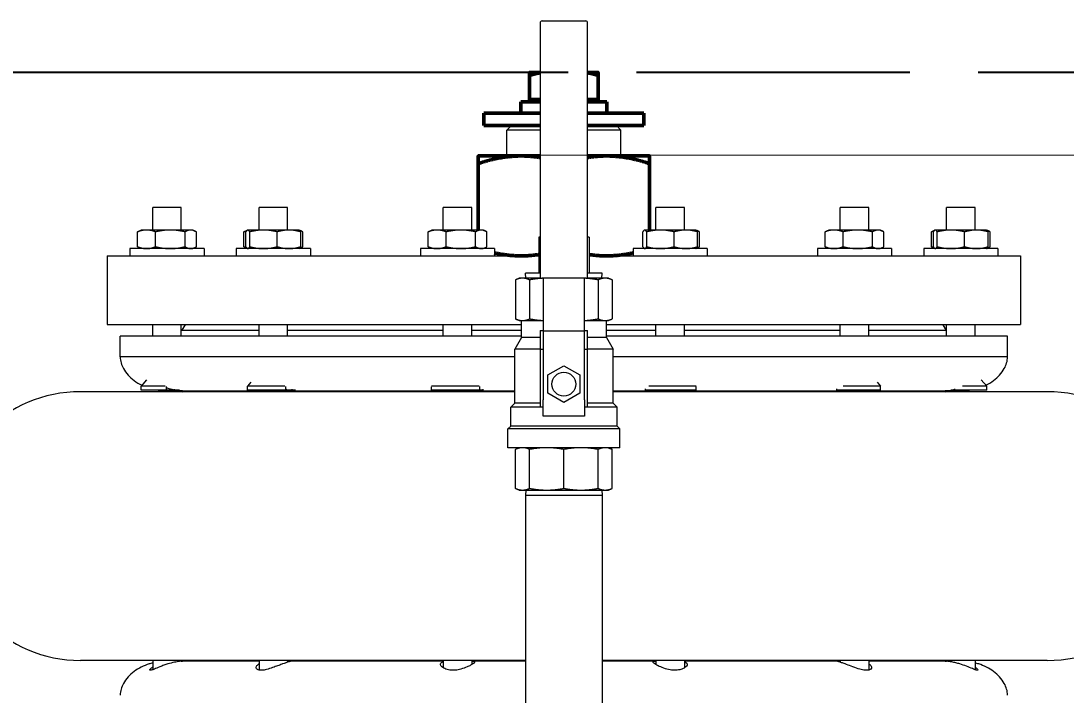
# Model space of a CAD drawing. Header units: inches. Extents: x 20 to 536, y 8 to 344.
# Drawn here: x 105.24 to 116.68, y 153.39 to 160.77 of the extents above; entities that cross this region are included whole.
import ezdxf

# ---------------------------------------------------------------- set-up
doc = ezdxf.new("R2010")
doc.units = ezdxf.units.IN
doc.header["$LTSCALE"] = 16
doc.header["$MEASUREMENT"] = 0
doc.linetypes.add('DASHED_SPACE', pattern=[0.2067, 0.1654, -0.0413])
for name, color, linetype, lineweight in [('Dimension (ANSI)', 7, 'Continuous', 25), ('Sketch Geometry (ANSI)', 7, 'Continuous', 25), ('Visible (ANSI)', 7, 'Continuous', 50)]:
    doc.layers.add(name, color=color, linetype=linetype, lineweight=lineweight)
doc.styles.add('Standard D-E', font='arial.ttf')
doc.dimstyles.new('in [mm] D-E NeptuneBenson', dxfattribs={"dimscale": 16, "dimtxt": 0.15, "dimasz": 0.098425, "dimexe": 0.125, "dimexo": 0.063, "dimgap": 0.031496, "dimtad": 0, "dimtih": 1, "dimtoh": 1, "dimdec": 4, "dimrnd": 1e-08, "dimzin": 3, "dimdsep": 46, "dimlunit": 5, "dimtxsty": 'Standard D-E', "dimcen": 0.09, "dimdle": 0.393701, "dimclrd": 256, "dimclre": 256, "dimclrt": 256, "dimadec": 1, "dimazin": 1, "dimtfac": 1, "dimtofl": 0, "dimtmove": 0, "dimatfit": 3, "dimfxl": 1, "dimfrac": 1, "dimtolj": 1, "dimtzin": 4, "dimlwd": -1, "dimlwe": -1, "dimarcsym": 0})

# ---------------------------------------------------------------- blocks, each defined once
blk = doc.blocks.new('*D24')
at = {"layer": 'Defpoints', "color": 0, "transparency": 16777216}
for p in [(33.93, 160.21), (110.807, 160.21), (85.898, 49.214)]:
    blk.add_point(p, dxfattribs=at)
at = {"layer": 'Dimension (ANSI)', "transparency": 16777216}
for p, q in [((109.799, 160.21), (31.93, 160.21)), ((33.93, 158.636), (33.93, 108.464)), ((33.93, 50.789), (33.93, 100.961)), ((84.89, 49.214), (31.93, 49.214))]:
    blk.add_line(p, q, dxfattribs=at)
for points in [[(33.667, 158.636), (34.192, 158.636), (33.93, 160.21)], [(33.667, 50.789), (34.192, 50.789), (33.93, 49.214)]]:
    blk.add_solid(points, dxfattribs=at)
at = {"layer": 'Dimension (ANSI)', "transparency": 16777216, "char_height": 2.4, "attachment_point": 5, "style": 'Standard D-E'}
for s, insert in [('\\A1; 111 in', (33.93, 106.422)), ('\\A1;[2819.3 mm]', (33.93, 102.67))]:
    blk.add_mtext(s, dxfattribs=dict(at, insert=insert))

msp = doc.modelspace()

# ---------------------------------------------------------------- linework, layer by layer
at = {"layer": 'Sketch Geometry (ANSI)', "linetype": 'DASHED_SPACE', "ltscale": 1.132117}
msp.add_line((148.67009, 160.210476), (25.113586, 160.210476), dxfattribs=at)
at = {"layer": 'Visible (ANSI)', "linetype": 'Continuous', "lineweight": 18}
for p, q in [((110.922196, 160.753245), (110.922196, 160.723442)), ((110.922196, 160.723442), (110.922196, 157.976926)), ((110.943076, 160.774125), (111.421576, 160.774125)), ((111.442456, 160.723442), (111.442456, 160.753245)), ((111.442456, 157.976926), (111.442456, 160.723442)), ((110.607326, 159.628472), (110.557326, 159.578472)), ((110.922196, 159.578472), (110.557326, 159.578472)), ((110.557326, 159.295612), (110.557326, 159.578472)), ((111.807326, 159.578472), (111.442456, 159.578472)), ((111.757326, 159.628472), (111.807326, 159.578472)), ((111.807326, 159.295612), (111.807326, 159.578472)), ((106.991909, 158.731612), (106.679409, 158.731612)), ((106.679409, 158.484612), (106.679409, 158.731612)), ((106.991909, 158.484612), (106.991909, 158.731612)), ((108.156595, 158.731612), (107.844095, 158.731612)), ((107.844095, 158.484612), (107.844095, 158.731612)), ((108.156595, 158.484612), (108.156595, 158.731612)), ((110.17389, 158.731612), (109.86139, 158.731612)), ((109.86139, 158.484612), (109.86139, 158.731612)), ((110.17389, 158.484612), (110.17389, 158.731612)), ((112.503261, 158.731612), (112.190761, 158.731612)), ((112.190761, 158.484612), (112.190761, 158.731612)), ((112.503261, 158.484612), (112.503261, 158.731612)), ((114.520556, 158.731612), (114.208056, 158.731612)), ((114.208056, 158.484612), (114.208056, 158.731612)), ((114.520556, 158.484612), (114.520556, 158.731612)), ((115.685242, 158.731612), (115.372742, 158.731612)), ((115.372742, 158.484612), (115.372742, 158.731612)), ((115.685242, 158.484612), (115.685242, 158.731612)), ((106.513392, 158.301919), (106.513392, 158.464305)), ((106.554159, 158.484612), (106.530966, 158.473797)), ((106.61233, 158.484612), (106.554159, 158.484612)), ((106.872402, 158.484612), (106.61233, 158.484612)), ((106.711269, 158.301919), (106.711269, 158.464305)), ((107.095731, 158.484612), (106.872402, 158.484612)), ((107.033536, 158.301919), (107.033536, 158.464305)), ((107.117159, 158.484612), (107.095731, 158.484612)), ((107.117159, 158.484612), (107.140353, 158.473797)), ((107.157927, 158.301919), (107.157927, 158.464305)), ((107.678078, 158.301919), (107.678078, 158.464305)), ((107.716416, 158.48348), (107.695652, 158.473797)), ((107.70004, 158.301919), (107.70004, 158.464305)), ((107.718845, 158.484612), (107.716416, 158.48348)), ((107.721253, 158.484612), (107.718845, 158.484612)), ((107.89262, 158.484612), (107.721253, 158.484612)), ((107.742467, 158.301919), (107.742467, 158.464305)), ((108.171711, 158.484612), (107.89262, 158.484612)), ((108.042772, 158.301919), (108.042772, 158.464305)), ((108.281845, 158.484612), (108.171711, 158.484612)), ((108.281845, 158.484612), (108.284274, 158.48348)), ((108.284274, 158.48348), (108.305038, 158.473797)), ((108.30065, 158.301919), (108.30065, 158.464305)), ((108.322612, 158.301919), (108.322612, 158.464305)), ((109.695373, 158.301919), (109.695373, 158.464305)), ((109.73614, 158.484612), (109.712946, 158.473797)), ((109.794311, 158.484612), (109.73614, 158.484612)), ((110.054383, 158.484612), (109.794311, 158.484612)), ((109.893249, 158.301919), (109.893249, 158.464305)), ((110.277712, 158.484612), (110.054383, 158.484612)), ((110.215517, 158.301919), (110.215517, 158.464305)), ((110.29914, 158.484612), (110.277712, 158.484612)), ((110.29914, 158.484612), (110.322333, 158.473797)), ((110.339907, 158.301919), (110.339907, 158.464305)), ((112.046706, 158.301919), (112.046706, 158.464305)), ((112.065511, 158.484612), (112.063082, 158.48348)), ((112.06792, 158.484612), (112.065511, 158.484612)), ((112.239286, 158.484612), (112.06792, 158.484612)), ((112.089133, 158.301919), (112.089133, 158.464305)), ((112.518378, 158.484612), (112.239286, 158.484612)), ((112.389439, 158.301919), (112.389439, 158.464305)), ((112.628511, 158.484612), (112.518378, 158.484612)), ((112.628511, 158.484612), (112.63094, 158.48348)), ((112.63094, 158.48348), (112.651705, 158.473797)), ((112.647317, 158.301919), (112.647317, 158.464305)), ((112.669279, 158.301919), (112.669279, 158.464305)), ((114.042039, 158.301919), (114.042039, 158.464305)), ((114.082806, 158.484612), (114.059613, 158.473797)), ((114.140977, 158.484612), (114.082806, 158.484612)), ((114.401049, 158.484612), (114.140977, 158.484612)), ((114.239916, 158.301919), (114.239916, 158.464305)), ((114.624378, 158.484612), (114.401049, 158.484612)), ((114.562183, 158.301919), (114.562183, 158.464305)), ((114.645806, 158.484612), (114.624378, 158.484612)), ((114.645806, 158.484612), (114.668999, 158.473797)), ((114.686573, 158.301919), (114.686573, 158.464305)), ((115.206724, 158.301919), (115.206724, 158.464305)), ((115.245063, 158.48348), (115.224298, 158.473797)), ((115.228686, 158.301919), (115.228686, 158.464305)), ((115.247492, 158.484612), (115.245063, 158.48348)), ((115.2499, 158.484612), (115.247492, 158.484612)), ((115.421266, 158.484612), (115.2499, 158.484612)), ((115.271114, 158.301919), (115.271114, 158.464305)), ((115.700358, 158.484612), (115.421266, 158.484612)), ((115.571419, 158.301919), (115.571419, 158.464305)), ((115.810492, 158.484612), (115.700358, 158.484612)), ((115.810492, 158.484612), (115.812921, 158.48348)), ((115.812921, 158.48348), (115.833685, 158.473797)), ((115.829297, 158.301919), (115.829297, 158.464305)), ((115.851259, 158.301919), (115.851259, 158.464305)), ((110.906735, 158.405394), (110.906735, 158.011693)), ((110.922196, 158.405394), (110.906735, 158.405394)), ((111.457916, 158.405394), (111.442456, 158.405394)), ((111.457916, 158.405394), (111.457916, 158.011693)), ((106.182326, 158.201612), (110.906735, 158.201612)), ((106.182326, 158.201612), (106.182326, 157.451612)), ((107.241659, 158.281612), (106.429659, 158.281612)), ((106.429659, 158.281612), (106.429659, 158.201612)), ((106.554159, 158.281612), (106.530966, 158.292428)), ((107.117159, 158.281612), (107.140353, 158.292428)), ((107.241659, 158.281612), (107.241659, 158.201612)), ((108.406345, 158.281612), (107.594345, 158.281612)), ((107.594345, 158.281612), (107.594345, 158.201612)), ((107.716416, 158.282745), (107.695652, 158.292428)), ((107.718845, 158.281612), (107.716416, 158.282745)), ((108.281845, 158.281612), (108.284274, 158.282745)), ((108.284274, 158.282745), (108.305038, 158.292428)), ((108.406345, 158.281612), (108.406345, 158.201612)), ((110.42364, 158.281612), (109.61164, 158.281612)), ((109.61164, 158.281612), (109.61164, 158.201612)), ((109.73614, 158.281612), (109.712946, 158.292428)), ((110.29914, 158.281612), (110.322333, 158.292428)), ((110.42364, 158.281612), (110.42364, 158.201612)), ((111.457916, 158.201612), (116.182326, 158.201612)), ((112.753011, 158.281612), (111.941011, 158.281612)), ((111.941011, 158.281612), (111.941011, 158.201612)), ((112.065511, 158.281612), (112.063082, 158.282745)), ((112.628511, 158.281612), (112.63094, 158.282745)), ((112.63094, 158.282745), (112.651705, 158.292428)), ((112.753011, 158.281612), (112.753011, 158.201612)), ((114.770306, 158.281612), (113.958306, 158.281612)), ((113.958306, 158.281612), (113.958306, 158.201612)), ((114.082806, 158.281612), (114.059613, 158.292428)), ((114.645806, 158.281612), (114.668999, 158.292428)), ((114.770306, 158.281612), (114.770306, 158.201612)), ((115.934992, 158.281612), (115.122992, 158.281612)), ((115.122992, 158.281612), (115.122992, 158.201612)), ((115.245063, 158.282745), (115.224298, 158.292428)), ((115.247492, 158.281612), (115.245063, 158.282745)), ((115.810492, 158.281612), (115.812921, 158.282745)), ((115.812921, 158.282745), (115.833685, 158.292428)), ((115.934992, 158.281612), (115.934992, 158.201612)), ((116.182326, 158.201612), (116.182326, 157.451612)), ((110.692326, 157.957583), (110.651953, 157.938757)), ((110.729625, 157.957583), (110.692326, 157.957583)), ((110.935213, 157.957583), (110.729625, 157.957583)), ((110.922196, 158.011693), (110.763674, 158.011693)), ((110.765365, 157.957583), (110.763674, 158.011693)), ((111.635027, 157.957583), (111.429438, 157.957583)), ((111.600977, 158.011693), (111.442456, 158.011693)), ((111.599286, 157.957583), (111.600977, 158.011693)), ((111.672326, 157.957583), (111.635027, 157.957583)), ((111.672326, 157.957583), (111.712698, 157.938757)), ((110.651953, 157.938757), (110.651953, 157.512409)), ((110.807296, 157.938757), (110.807296, 157.512409)), ((111.421576, 157.956046), (110.943076, 157.956046)), ((110.956126, 157.956046), (110.956126, 157.379004)), ((111.408526, 157.379004), (111.408526, 157.956046)), ((111.557355, 157.938757), (111.557355, 157.512409)), ((111.712698, 157.938757), (111.712698, 157.512409)), ((110.692326, 157.493583), (110.651953, 157.512409)), ((111.672326, 157.493583), (111.712698, 157.512409)), ((106.182326, 157.451612), (110.716826, 157.451612)), ((106.679409, 157.323612), (106.679409, 157.451612)), ((106.991909, 157.323612), (106.991909, 157.451612)), ((107.033217, 157.448473), (106.996163, 157.384294)), ((107.844095, 157.448473), (107.033217, 157.448473)), ((107.844095, 157.323612), (107.844095, 157.451612)), ((108.156595, 157.323612), (108.156595, 157.451612)), ((109.86139, 157.448473), (108.156595, 157.448473)), ((109.86139, 157.323612), (109.86139, 157.451612)), ((110.17389, 157.323612), (110.17389, 157.451612)), ((110.716826, 157.448473), (110.17389, 157.448473)), ((110.439076, 157.448473), (110.439076, 157.451612)), ((110.692326, 157.493583), (110.729625, 157.493583)), ((110.716826, 157.307983), (110.716826, 157.493583)), ((110.729625, 157.493583), (110.956126, 157.493583)), ((111.408526, 157.493583), (111.635027, 157.493583)), ((111.635027, 157.493583), (111.672326, 157.493583)), ((111.647826, 157.307983), (111.647826, 157.493583)), ((111.647826, 157.451612), (116.182326, 157.451612)), ((112.190761, 157.448473), (111.647826, 157.448473)), ((111.925576, 157.448473), (111.925576, 157.451612)), ((112.190761, 157.323612), (112.190761, 157.451612)), ((112.503261, 157.323612), (112.503261, 157.451612)), ((114.208056, 157.448473), (112.503261, 157.448473)), ((114.208056, 157.323612), (114.208056, 157.451612)), ((114.520556, 157.323612), (114.520556, 157.451612)), ((115.331434, 157.448473), (114.520556, 157.448473)), ((115.331434, 157.448473), (115.368488, 157.384294)), ((115.372742, 157.323612), (115.372742, 157.451612)), ((115.685242, 157.323612), (115.685242, 157.451612)), ((110.716826, 157.323612), (106.322326, 157.323612)), ((106.322326, 157.095415), (106.322326, 157.323612)), ((107.844095, 157.384294), (106.996163, 157.384294)), ((109.86139, 157.384294), (108.156595, 157.384294)), ((110.716826, 157.384294), (110.17389, 157.384294)), ((110.716826, 157.307983), (110.644091, 157.182003)), ((110.922196, 157.307983), (110.716826, 157.307983)), ((110.922196, 157.38357), (110.922196, 157.182003)), ((110.922196, 157.38357), (110.956126, 157.38357)), ((111.408526, 157.379004), (110.956126, 157.379004)), ((110.956126, 157.379004), (110.956126, 156.627083)), ((111.408526, 157.38357), (111.442456, 157.38357)), ((111.408526, 156.627083), (111.408526, 157.379004)), ((111.442456, 157.182003), (111.442456, 157.38357)), ((111.647826, 157.307983), (111.442456, 157.307983)), ((112.190761, 157.384294), (111.647826, 157.384294)), ((116.042326, 157.323612), (111.647826, 157.323612)), ((111.647826, 157.307983), (111.72056, 157.182003)), ((114.208056, 157.384294), (112.503261, 157.384294)), ((115.368488, 157.384294), (114.520556, 157.384294)), ((116.042326, 157.095415), (116.042326, 157.323612)), ((110.922196, 157.182003), (110.644091, 157.182003)), ((110.644091, 156.588293), (110.644091, 157.182003)), ((110.922196, 157.182003), (110.922196, 156.544652)), ((110.922196, 157.182003), (110.956126, 157.182003)), ((111.408526, 157.182003), (111.442456, 157.182003)), ((111.442456, 156.544652), (111.442456, 157.182003)), ((111.72056, 157.182003), (111.442456, 157.182003)), ((111.72056, 156.588293), (111.72056, 157.182003)), ((110.644091, 157.095415), (106.322326, 157.095415)), ((116.042326, 157.095415), (111.72056, 157.095415)), ((111.008326, 156.898042), (111.182326, 156.998501)), ((111.182326, 156.998501), (111.356326, 156.898042)), ((106.611664, 156.84468), (106.551659, 156.775653)), ((107.752736, 156.817515), (107.716345, 156.775653)), ((111.008326, 156.697124), (111.008326, 156.898042)), ((111.356326, 156.898042), (111.356326, 156.697124)), ((114.611915, 156.817515), (114.648306, 156.775653)), ((115.752988, 156.84468), (115.812992, 156.775653)), ((110.644091, 156.714452), (105.888005, 156.714452)), ((106.816239, 156.775653), (106.551659, 156.775653)), ((106.551659, 156.731612), (106.551659, 156.775653)), ((106.830681, 156.731612), (106.551659, 156.731612)), ((106.830681, 156.731612), (106.830681, 156.770019)), ((106.847126, 156.723612), (106.972986, 156.723612)), ((106.913962, 156.731612), (106.853448, 156.731612)), ((106.913962, 156.743954), (106.913962, 156.731612)), ((106.97187, 156.731612), (106.913962, 156.731612)), ((107.018419, 156.723612), (108.055442, 156.723612)), ((108.125194, 156.775653), (107.716345, 156.775653)), ((107.716345, 156.731612), (107.716345, 156.775653)), ((108.138011, 156.731612), (107.716345, 156.731612)), ((108.138011, 156.731612), (108.138011, 156.770019)), ((108.204653, 156.731612), (108.138011, 156.731612)), ((108.179567, 156.723612), (109.975744, 156.723612)), ((108.204653, 156.743954), (108.204653, 156.731612)), ((108.242909, 156.731612), (108.204653, 156.731612)), ((109.73364, 156.731612), (109.73364, 156.768153)), ((110.261064, 156.731612), (109.73364, 156.731612)), ((110.253305, 156.775653), (109.734305, 156.775653)), ((110.145302, 156.723612), (110.644091, 156.723612)), ((110.261064, 156.731612), (110.261064, 156.770019)), ((110.293209, 156.731612), (110.261064, 156.731612)), ((110.293209, 156.743954), (110.293209, 156.731612)), ((110.301562, 156.731612), (110.293209, 156.731612)), ((111.72056, 156.723612), (112.219349, 156.723612)), ((116.476646, 156.714452), (111.72056, 156.714452)), ((112.074019, 156.746461), (112.074019, 156.731612)), ((112.630968, 156.731612), (112.074019, 156.731612)), ((112.630347, 156.775653), (112.111346, 156.775653)), ((112.388907, 156.723612), (114.185084, 156.723612)), ((112.630968, 156.731612), (112.630968, 156.770019)), ((114.167039, 156.746461), (114.167039, 156.731612)), ((114.648306, 156.731612), (114.167039, 156.731612)), ((114.648306, 156.775653), (114.239457, 156.775653)), ((114.309209, 156.723612), (115.346232, 156.723612)), ((114.648306, 156.731612), (114.648306, 156.775653)), ((115.391665, 156.723612), (115.517526, 156.723612)), ((115.460308, 156.731612), (115.423292, 156.731612)), ((115.460308, 156.746461), (115.460308, 156.731612)), ((115.812992, 156.731612), (115.460308, 156.731612)), ((115.812992, 156.775653), (115.548412, 156.775653)), ((115.812992, 156.731612), (115.812992, 156.775653)), ((110.644091, 156.588293), (110.600451, 156.544652)), ((110.922196, 156.588293), (110.644091, 156.588293)), ((110.956126, 156.447761), (110.956126, 156.627083)), ((111.182326, 156.596665), (111.008326, 156.697124)), ((111.356326, 156.697124), (111.182326, 156.596665)), ((111.408526, 156.627083), (111.408526, 156.447761)), ((111.72056, 156.588293), (111.442456, 156.588293)), ((111.72056, 156.588293), (111.764201, 156.544652)), ((110.922196, 156.544652), (110.600451, 156.544652)), ((110.600451, 156.33843), (110.600451, 156.544652)), ((110.956126, 156.544652), (110.922196, 156.544652)), ((111.442456, 156.544652), (111.408526, 156.544652)), ((111.764201, 156.544652), (111.442456, 156.544652)), ((111.764201, 156.33843), (111.764201, 156.544652)), ((111.408526, 156.447761), (110.956126, 156.447761)), ((110.600451, 156.33843), (110.569826, 156.307805)), ((111.794826, 156.307805), (110.569826, 156.307805)), ((110.569826, 156.101583), (110.569826, 156.307805)), ((111.764201, 156.33843), (110.600451, 156.33843)), ((111.764201, 156.33843), (111.794826, 156.307805)), ((111.794826, 156.101583), (111.794826, 156.307805)), ((111.794826, 156.101583), (110.569826, 156.101583)), ((110.692326, 156.101583), (110.651953, 156.082757)), ((110.651953, 155.656409), (110.651953, 156.082757)), ((110.807296, 155.656409), (110.807296, 156.082757)), ((111.182326, 155.656409), (111.182326, 156.082757)), ((111.557355, 155.656409), (111.557355, 156.082757)), ((111.672326, 156.101583), (111.712698, 156.082757)), ((111.712698, 155.656409), (111.712698, 156.082757)), ((110.692326, 155.637583), (110.651953, 155.656409)), ((110.692326, 155.637583), (110.729625, 155.637583)), ((110.729625, 155.637583), (110.994811, 155.637583)), ((110.765365, 155.637583), (110.763674, 155.583472)), ((110.763674, 155.583472), (111.600977, 155.583472)), ((110.763674, 155.583472), (110.763674, 152.682685)), ((110.994811, 155.637583), (111.36984, 155.637583)), ((111.36984, 155.637583), (111.635027, 155.637583)), ((111.599286, 155.637583), (111.600977, 155.583472)), ((111.600977, 155.583472), (111.600977, 152.682685)), ((111.635027, 155.637583), (111.672326, 155.637583)), ((111.672326, 155.637583), (111.712698, 155.656409)), ((110.763674, 153.772612), (105.888005, 153.772612)), ((106.679409, 153.772612), (106.679409, 153.671303)), ((106.991909, 153.772612), (106.991909, 153.763757)), ((107.844095, 153.765057), (107.018419, 153.765057)), ((107.844095, 153.772612), (107.844095, 153.667527)), ((108.156595, 153.772612), (108.156595, 153.752801)), ((109.86139, 153.765057), (108.179567, 153.765057)), ((109.86139, 153.772612), (109.86139, 153.692506)), ((110.17389, 153.772612), (110.17389, 153.727389)), ((110.763674, 153.765057), (110.17389, 153.765057)), ((116.476646, 153.772612), (111.600977, 153.772612)), ((112.190761, 153.765057), (111.600977, 153.765057)), ((112.190761, 153.772612), (112.190761, 153.727389)), ((112.503261, 153.772612), (112.503261, 153.692506)), ((114.185084, 153.765057), (112.503261, 153.765057)), ((114.208056, 153.772612), (114.208056, 153.752801)), ((114.520556, 153.772612), (114.520556, 153.667527)), ((115.346232, 153.765057), (114.520556, 153.765057)), ((115.372742, 153.772612), (115.372742, 153.763757)), ((115.685242, 153.772612), (115.685242, 153.671303))]:
    msp.add_line(p, q, dxfattribs=at)
at = {"layer": 'Visible (ANSI)'}
for p, q in [((110.922196, 160.210476), (110.807326, 160.210476)), ((110.807326, 159.912476), (110.807326, 160.176983)), ((111.557326, 160.210476), (111.442456, 160.210476)), ((111.557326, 159.912476), (111.557326, 160.176983)), ((110.922196, 159.912476), (110.807326, 159.912476)), ((110.807326, 159.912476), (110.807326, 159.887472)), ((111.557326, 159.912476), (111.442456, 159.912476)), ((111.557326, 159.912476), (111.557326, 159.887472)), ((110.710974, 159.887472), (110.922196, 159.887472)), ((110.710974, 159.887472), (110.710974, 159.762472)), ((111.442456, 159.887472), (111.653677, 159.887472)), ((111.653677, 159.887472), (111.653677, 159.762472)), ((110.922196, 159.762472), (110.307326, 159.762472)), ((110.307326, 159.762472), (110.307326, 159.628472)), ((112.057326, 159.762472), (111.442456, 159.762472)), ((112.057326, 159.762472), (112.057326, 159.628472)), ((110.922196, 159.628472), (110.307326, 159.628472)), ((112.057326, 159.628472), (111.442456, 159.628472)), ((110.713576, 159.295612), (110.244826, 159.295612)), ((110.922196, 159.295612), (110.713576, 159.295612)), ((111.651076, 159.295612), (111.442456, 159.295612)), ((112.119826, 159.295612), (111.651076, 159.295612)), ((110.244826, 159.211878), (110.244826, 158.484612)), ((112.119826, 159.211878), (112.119826, 158.484612))]:
    msp.add_line(p, q, dxfattribs=at)
at = {"layer": 'Visible (ANSI)', "linetype": 'Continuous', "lineweight": 18}
msp.add_circle((111.182326, 156.797583), 0.1305, dxfattribs=at)
for centre, radius, start, end in [((110.943076, 160.753245), 0.02088, 90, 180), ((111.421576, 160.753245), 0.02088, 0, 90), ((110.943076, 157.976926), 0.02088, 180, 270), ((111.421576, 157.976926), 0.02088, 270, 0), ((107.062874, 157.264062), 0.1375, 119.0239117, 121.0716535), ((115.301777, 157.264062), 0.1375, 58.9283465, 60.9760883), ((106.610838, 157.110612), 0.288913, 183.0153263, 209.3417204), ((115.753813, 157.110612), 0.288913, 330.6582796, 356.9846737), ((106.724459, 157.174482), 0.419254, 209.3417204, 233.6149039), ((115.640192, 157.174482), 0.419254, 306.3850961, 330.6582796), ((106.79865, 157.275167), 0.544322, 233.6149039, 244.0462058), ((115.566001, 157.275167), 0.544322, 295.9537942, 306.3850961), ((105.888005, 155.243532), 1.47092, 90, 270), ((106.847126, 157.43399), 0.710378, 261.3931072, 270), ((106.961195, 157.130719), 0.418848, 276.3630578, 283.5982249), ((115.403456, 157.130719), 0.418848, 256.4017751, 263.6369422), ((115.517526, 157.43399), 0.710378, 270, 278.6068928), ((116.476646, 155.243532), 1.47092, 270, 90), ((106.79865, 153.213502), 0.544322, 106.9731481, 126.3850961), ((106.847126, 153.054679), 0.710378, 103.6561455, 106.9731481), ((106.96111, 153.353786), 0.418848, 79.085029, 85.7830967), ((115.403541, 153.353786), 0.418848, 94.2169033, 100.914971), ((115.517526, 153.054679), 0.710378, 73.0268519, 76.3438545), ((115.566001, 153.213502), 0.544322, 53.6149039, 73.0268519), ((106.724459, 153.314187), 0.419254, 126.3850961, 150.6582796), ((115.640192, 153.314187), 0.419254, 29.3417204, 53.6149039), ((106.610838, 153.378057), 0.288913, 150.6582796, 176.9846737), ((115.753813, 153.378057), 0.288913, 3.0153263, 29.3417204)]:
    msp.add_arc(centre, radius, start, end, dxfattribs=at)
at = {"layer": 'Visible (ANSI)'}
for points, weights in [([(110.807326, 160.176983), (110.807326, 160.210476), (110.807326, 160.210476)], [1, 1.0379548493, 1]), ([(110.922196, 160.205128), (110.868186, 160.19727), (110.807326, 160.176983)], [1.01826664852, 1.02265012127, 1]), ([(111.557326, 160.176983), (111.496465, 160.19727), (111.442456, 160.205128)], [1, 1.02265012126, 1.01826664852]), ([(111.557326, 160.210476), (111.557326, 160.210476), (111.557326, 160.176983)], [1, 1.0379548493, 1]), ([(110.244826, 159.211878), (110.244826, 159.295612), (110.244826, 159.295612)], [1, 1.0379548493, 1]), ([(110.713576, 159.295612), (110.496028, 159.295612), (110.244826, 159.211878)], [1, 1.0379548493, 1]), ([(110.922196, 159.278029), (110.816218, 159.295612), (110.713576, 159.295612)], [1.01887093303, 1.01755582813, 1]), ([(111.651076, 159.295612), (111.548433, 159.295612), (111.442456, 159.278029)], [1, 1.01755582813, 1.01887093303]), ([(112.119826, 159.211878), (111.868623, 159.295612), (111.651076, 159.295612)], [1, 1.0379548493, 1]), ([(112.119826, 159.295612), (112.119826, 159.295612), (112.119826, 159.211878)], [1, 1.0379548493, 1]), ([(110.42364, 158.23509), (110.572956, 158.201612), (110.713576, 158.201612)], [1.01753550896, 1.02420847105, 1]), ([(110.713576, 158.201612), (110.808826, 158.201612), (110.906735, 158.21672)], [1, 1.0162708763, 1.01859141843]), ([(111.457916, 158.21672), (111.555825, 158.201612), (111.651076, 158.201612)], [1.01859141843, 1.0162708763, 1]), ([(111.651076, 158.201612), (111.791695, 158.201612), (111.941011, 158.23509)], [1, 1.02420847105, 1.01753550896])]:
    msp.add_rational_spline(points, weights, degree=2, dxfattribs=at)
at = {"layer": 'Visible (ANSI)', "linetype": 'Continuous', "lineweight": 18}
for points, weights in [([(106.61233, 158.484612), (106.566413, 158.484612), (106.513392, 158.464305)], [1, 1.0379548493, 1]), ([(106.513392, 158.464305), (106.522463, 158.469832), (106.530966, 158.473797)], [1, 1.01005189042, 1.01477953359]), ([(106.711269, 158.464305), (106.658248, 158.484612), (106.61233, 158.484612)], [1, 1.0379548493, 1]), ([(106.872402, 158.484612), (106.79762, 158.484612), (106.711269, 158.464305)], [1, 1.0379548493, 1]), ([(107.033536, 158.464305), (106.947185, 158.484612), (106.872402, 158.484612)], [1, 1.0379548493, 1]), ([(107.095731, 158.484612), (107.066867, 158.484612), (107.033536, 158.464305)], [1, 1.0379548493, 1]), ([(107.157927, 158.464305), (107.124596, 158.484612), (107.095731, 158.484612)], [1, 1.0379548493, 1]), ([(107.706034, 158.473797), (107.692508, 158.469832), (107.678078, 158.464305)], [1.01477953359, 1.01005189042, 1]), ([(107.678078, 158.464305), (107.687149, 158.469832), (107.695652, 158.473797)], [1, 1.01005189042, 1.01477953359]), ([(107.721253, 158.484612), (107.711408, 158.484612), (107.70004, 158.464305)], [1, 1.0379548493, 1]), ([(107.742467, 158.464305), (107.731099, 158.484612), (107.721253, 158.484612)], [1, 1.0379548493, 1]), ([(107.89262, 158.484612), (107.822934, 158.484612), (107.742467, 158.464305)], [1, 1.0379548493, 1]), ([(108.042772, 158.464305), (107.962306, 158.484612), (107.89262, 158.484612)], [1, 1.0379548493, 1]), ([(108.171711, 158.484612), (108.111871, 158.484612), (108.042772, 158.464305)], [1, 1.0379548493, 1]), ([(108.30065, 158.464305), (108.231552, 158.484612), (108.171711, 158.484612)], [1, 1.0379548493, 1]), ([(108.284274, 158.48348), (108.291909, 158.479919), (108.30065, 158.464305)], [1.01375847525, 1.02892942038, 1]), ([(108.322612, 158.464305), (108.305038, 158.475013), (108.289282, 158.479982)], [1, 1.01965956375, 1.01895290532]), ([(109.794311, 158.484612), (109.748393, 158.484612), (109.695373, 158.464305)], [1, 1.0379548493, 1]), ([(109.695373, 158.464305), (109.704444, 158.469832), (109.712946, 158.473797)], [1, 1.01005189042, 1.01477953359]), ([(109.893249, 158.464305), (109.840228, 158.484612), (109.794311, 158.484612)], [1, 1.0379548493, 1]), ([(110.054383, 158.484612), (109.979601, 158.484612), (109.893249, 158.464305)], [1, 1.0379548493, 1]), ([(110.215517, 158.464305), (110.129165, 158.484612), (110.054383, 158.484612)], [1, 1.0379548493, 1]), ([(110.277712, 158.484612), (110.248847, 158.484612), (110.215517, 158.464305)], [1, 1.0379548493, 1]), ([(110.339907, 158.464305), (110.306577, 158.484612), (110.277712, 158.484612)], [1, 1.0379548493, 1]), ([(112.06792, 158.484612), (112.058074, 158.484612), (112.046706, 158.464305)], [1, 1.0379548493, 1]), ([(112.089133, 158.464305), (112.077765, 158.484612), (112.06792, 158.484612)], [1, 1.0379548493, 1]), ([(112.239286, 158.484612), (112.1696, 158.484612), (112.089133, 158.464305)], [1, 1.0379548493, 1]), ([(112.389439, 158.464305), (112.308972, 158.484612), (112.239286, 158.484612)], [1, 1.0379548493, 1]), ([(112.518378, 158.484612), (112.458537, 158.484612), (112.389439, 158.464305)], [1, 1.0379548493, 1]), ([(112.647317, 158.464305), (112.578218, 158.484612), (112.518378, 158.484612)], [1, 1.0379548493, 1]), ([(112.63094, 158.48348), (112.638576, 158.479919), (112.647317, 158.464305)], [1.01375847525, 1.02892942038, 1]), ([(112.669279, 158.464305), (112.651705, 158.475013), (112.635948, 158.479982)], [1, 1.01965956375, 1.01895290532]), ([(114.140977, 158.484612), (114.09506, 158.484612), (114.042039, 158.464305)], [1, 1.0379548493, 1]), ([(114.042039, 158.464305), (114.05111, 158.469832), (114.059613, 158.473797)], [1, 1.01005189042, 1.01477953359]), ([(114.239916, 158.464305), (114.186895, 158.484612), (114.140977, 158.484612)], [1, 1.0379548493, 1]), ([(114.401049, 158.484612), (114.326267, 158.484612), (114.239916, 158.464305)], [1, 1.0379548493, 1]), ([(114.562183, 158.464305), (114.475832, 158.484612), (114.401049, 158.484612)], [1, 1.0379548493, 1]), ([(114.624378, 158.484612), (114.595513, 158.484612), (114.562183, 158.464305)], [1, 1.0379548493, 1]), ([(114.686573, 158.464305), (114.653243, 158.484612), (114.624378, 158.484612)], [1, 1.0379548493, 1]), ([(115.234681, 158.473797), (115.221154, 158.469832), (115.206724, 158.464305)], [1.01477953359, 1.01005189042, 1]), ([(115.206724, 158.464305), (115.215795, 158.469832), (115.224298, 158.473797)], [1, 1.01005189042, 1.01477953359]), ([(115.2499, 158.484612), (115.240055, 158.484612), (115.228686, 158.464305)], [1, 1.0379548493, 1]), ([(115.271114, 158.464305), (115.259745, 158.484612), (115.2499, 158.484612)], [1, 1.0379548493, 1]), ([(115.421266, 158.484612), (115.35158, 158.484612), (115.271114, 158.464305)], [1, 1.0379548493, 1]), ([(115.571419, 158.464305), (115.490953, 158.484612), (115.421266, 158.484612)], [1, 1.0379548493, 1]), ([(115.700358, 158.484612), (115.640517, 158.484612), (115.571419, 158.464305)], [1, 1.0379548493, 1]), ([(115.829297, 158.464305), (115.760199, 158.484612), (115.700358, 158.484612)], [1, 1.0379548493, 1]), ([(115.812921, 158.48348), (115.820556, 158.479919), (115.829297, 158.464305)], [1.01375847525, 1.02892942038, 1]), ([(115.851259, 158.464305), (115.833685, 158.475013), (115.817929, 158.479982)], [1, 1.01965956375, 1.01895290532]), ([(106.530966, 158.292428), (106.522463, 158.296393), (106.513392, 158.301919)], [1.01477953359, 1.01005189042, 1]), ([(106.513392, 158.301919), (106.566413, 158.281612), (106.61233, 158.281612)], [1, 1.0379548493, 1]), ([(106.61233, 158.281612), (106.658248, 158.281612), (106.711269, 158.301919)], [1, 1.0379548493, 1]), ([(106.711269, 158.301919), (106.79762, 158.281612), (106.872402, 158.281612)], [1, 1.0379548493, 1]), ([(106.872402, 158.281612), (106.947185, 158.281612), (107.033536, 158.301919)], [1, 1.0379548493, 1]), ([(107.033536, 158.301919), (107.066867, 158.281612), (107.095731, 158.281612)], [1, 1.0379548493, 1]), ([(107.095731, 158.281612), (107.124596, 158.281612), (107.157927, 158.301919)], [1, 1.0379548493, 1]), ([(107.678078, 158.301919), (107.692508, 158.296393), (107.706034, 158.292428)], [1, 1.01005189042, 1.01477953359]), ([(107.695652, 158.292428), (107.687149, 158.296393), (107.678078, 158.301919)], [1.01477953359, 1.01005189042, 1]), ([(107.70004, 158.301919), (107.711408, 158.281612), (107.721253, 158.281612)], [1, 1.0379548493, 1]), ([(107.721253, 158.281612), (107.731099, 158.281612), (107.742467, 158.301919)], [1, 1.0379548493, 1]), ([(107.742467, 158.301919), (107.822934, 158.281612), (107.89262, 158.281612)], [1, 1.0379548493, 1]), ([(107.89262, 158.281612), (107.962306, 158.281612), (108.042772, 158.301919)], [1, 1.0379548493, 1]), ([(108.042772, 158.301919), (108.111871, 158.281612), (108.171711, 158.281612)], [1, 1.0379548493, 1]), ([(108.171711, 158.281612), (108.231552, 158.281612), (108.30065, 158.301919)], [1, 1.0379548493, 1]), ([(108.30065, 158.301919), (108.291909, 158.286305), (108.284274, 158.282745)], [1, 1.02892942038, 1.01375847525]), ([(108.289282, 158.286243), (108.305038, 158.291212), (108.322612, 158.301919)], [1.01895290532, 1.01965956375, 1]), ([(109.712946, 158.292428), (109.704444, 158.296393), (109.695373, 158.301919)], [1.01477953359, 1.01005189042, 1]), ([(109.695373, 158.301919), (109.748393, 158.281612), (109.794311, 158.281612)], [1, 1.0379548493, 1]), ([(109.794311, 158.281612), (109.840228, 158.281612), (109.893249, 158.301919)], [1, 1.0379548493, 1]), ([(109.893249, 158.301919), (109.979601, 158.281612), (110.054383, 158.281612)], [1, 1.0379548493, 1]), ([(110.054383, 158.281612), (110.129165, 158.281612), (110.215517, 158.301919)], [1, 1.0379548493, 1]), ([(110.215517, 158.301919), (110.248847, 158.281612), (110.277712, 158.281612)], [1, 1.0379548493, 1]), ([(110.277712, 158.281612), (110.306577, 158.281612), (110.339907, 158.301919)], [1, 1.0379548493, 1]), ([(112.046706, 158.301919), (112.058074, 158.281612), (112.06792, 158.281612)], [1, 1.0379548493, 1]), ([(112.06792, 158.281612), (112.077765, 158.281612), (112.089133, 158.301919)], [1, 1.0379548493, 1]), ([(112.089133, 158.301919), (112.1696, 158.281612), (112.239286, 158.281612)], [1, 1.0379548493, 1]), ([(112.239286, 158.281612), (112.308972, 158.281612), (112.389439, 158.301919)], [1, 1.0379548493, 1]), ([(112.389439, 158.301919), (112.458537, 158.281612), (112.518378, 158.281612)], [1, 1.0379548493, 1]), ([(112.518378, 158.281612), (112.578218, 158.281612), (112.647317, 158.301919)], [1, 1.0379548493, 1]), ([(112.647317, 158.301919), (112.638576, 158.286305), (112.63094, 158.282745)], [1, 1.02892942038, 1.01375847525]), ([(112.635948, 158.286243), (112.651705, 158.291212), (112.669279, 158.301919)], [1.01895290532, 1.01965956375, 1]), ([(114.059613, 158.292428), (114.05111, 158.296393), (114.042039, 158.301919)], [1.01477953359, 1.01005189042, 1]), ([(114.042039, 158.301919), (114.09506, 158.281612), (114.140977, 158.281612)], [1, 1.0379548493, 1]), ([(114.140977, 158.281612), (114.186895, 158.281612), (114.239916, 158.301919)], [1, 1.0379548493, 1]), ([(114.239916, 158.301919), (114.326267, 158.281612), (114.401049, 158.281612)], [1, 1.0379548493, 1]), ([(114.401049, 158.281612), (114.475832, 158.281612), (114.562183, 158.301919)], [1, 1.0379548493, 1]), ([(114.562183, 158.301919), (114.595513, 158.281612), (114.624378, 158.281612)], [1, 1.0379548493, 1]), ([(114.624378, 158.281612), (114.653243, 158.281612), (114.686573, 158.301919)], [1, 1.0379548493, 1]), ([(115.224298, 158.292428), (115.215795, 158.296393), (115.206724, 158.301919)], [1.01477953359, 1.01005189042, 1]), ([(115.206724, 158.301919), (115.221154, 158.296393), (115.234681, 158.292428)], [1, 1.01005189042, 1.01477953359]), ([(115.228686, 158.301919), (115.240055, 158.281612), (115.2499, 158.281612)], [1, 1.0379548493, 1]), ([(115.2499, 158.281612), (115.259745, 158.281612), (115.271114, 158.301919)], [1, 1.0379548493, 1]), ([(115.271114, 158.301919), (115.35158, 158.281612), (115.421266, 158.281612)], [1, 1.0379548493, 1]), ([(115.421266, 158.281612), (115.490953, 158.281612), (115.571419, 158.301919)], [1, 1.0379548493, 1]), ([(115.571419, 158.301919), (115.640517, 158.281612), (115.700358, 158.281612)], [1, 1.0379548493, 1]), ([(115.700358, 158.281612), (115.760199, 158.281612), (115.829297, 158.301919)], [1, 1.0379548493, 1]), ([(115.829297, 158.301919), (115.820556, 158.286305), (115.812921, 158.282745)], [1, 1.02892942038, 1.01375847525]), ([(115.817929, 158.286243), (115.833685, 158.291212), (115.851259, 158.301919)], [1.01895290532, 1.01965956375, 1]), ([(110.729625, 157.957583), (110.692326, 157.957583), (110.651953, 157.938757)], [1, 1.0562990584, 1.07162109099]), ([(110.807296, 157.938757), (110.766924, 157.957583), (110.729625, 157.957583)], [1.07162109099, 1.0562990584, 1]), ([(111.635027, 157.957583), (111.597728, 157.957583), (111.557355, 157.938757)], [1, 1.0562990584, 1.07162109099]), ([(111.712698, 157.938757), (111.672326, 157.957583), (111.635027, 157.957583)], [1.07162109099, 1.0562990584, 1]), ([(110.942404, 157.956057), (110.877298, 157.952278), (110.807296, 157.938757)], [1.02821409886, 1.06057201315, 1.07162109099]), ([(111.557355, 157.938757), (111.487353, 157.952278), (111.422247, 157.956057)], [1.07162109099, 1.06057201315, 1.02821409886]), ([(110.651953, 157.512409), (110.692326, 157.493583), (110.729625, 157.493583)], [1.07162109099, 1.0562990584, 1]), ([(110.729625, 157.493583), (110.766924, 157.493583), (110.807296, 157.512409)], [1, 1.0562990584, 1.07162109099]), ([(110.807296, 157.512409), (110.88452, 157.497493), (110.956126, 157.494415)], [1.07162109099, 1.05944514846, 1.02139227006]), ([(111.408526, 157.494415), (111.480131, 157.497493), (111.557355, 157.512409)], [1.02139227006, 1.05944514846, 1.07162109099]), ([(111.557355, 157.512409), (111.597728, 157.493583), (111.635027, 157.493583)], [1.07162109099, 1.0562990584, 1]), ([(111.635027, 157.493583), (111.672326, 157.493583), (111.712698, 157.512409)], [1, 1.0562990584, 1.07162109099]), ([(110.729625, 156.101583), (110.692326, 156.101583), (110.651953, 156.082757)], [1, 1.04927042368, 1.05740736242]), ([(110.807296, 156.082757), (110.766924, 156.101583), (110.729625, 156.101583)], [1.05740736242, 1.04927042368, 1]), ([(110.994811, 156.101583), (110.904763, 156.101583), (110.807296, 156.082757)], [1, 1.04927042368, 1.05740736242]), ([(111.182326, 156.082757), (111.084859, 156.101583), (110.994811, 156.101583)], [1.05740736242, 1.04927042368, 1]), ([(111.36984, 156.101583), (111.279793, 156.101583), (111.182326, 156.082757)], [1, 1.04927042368, 1.05740736242]), ([(111.557355, 156.082757), (111.459888, 156.101583), (111.36984, 156.101583)], [1.05740736242, 1.04927042368, 1]), ([(111.635027, 156.101583), (111.597728, 156.101583), (111.557355, 156.082757)], [1, 1.04927042368, 1.05740736242]), ([(111.712698, 156.082757), (111.672326, 156.101583), (111.635027, 156.101583)], [1.05740736242, 1.04927042368, 1]), ([(110.651953, 155.656409), (110.692326, 155.637583), (110.729625, 155.637583)], [1.05740736242, 1.04927042368, 1]), ([(110.729625, 155.637583), (110.766924, 155.637583), (110.807296, 155.656409)], [1, 1.04927042368, 1.05740736242]), ([(110.807296, 155.656409), (110.904763, 155.637583), (110.994811, 155.637583)], [1.05740736242, 1.04927042368, 1]), ([(110.994811, 155.637583), (111.084859, 155.637583), (111.182326, 155.656409)], [1, 1.04927042368, 1.05740736242]), ([(111.182326, 155.656409), (111.279793, 155.637583), (111.36984, 155.637583)], [1.05740736242, 1.04927042368, 1]), ([(111.36984, 155.637583), (111.459888, 155.637583), (111.557355, 155.656409)], [1, 1.04927042368, 1.05740736242]), ([(111.557355, 155.656409), (111.597728, 155.637583), (111.635027, 155.637583)], [1.05740736242, 1.04927042368, 1]), ([(111.635027, 155.637583), (111.672326, 155.637583), (111.712698, 155.656409)], [1, 1.04927042368, 1.05740736242])]:
    msp.add_rational_spline(points, weights, degree=2, dxfattribs=at)
for points, knots in [([(107.007145, 156.723901), (107.004121, 156.723868), (107.000687, 156.723825), (106.986101, 156.72365), (106.972372, 156.723502), (106.937495, 156.723977), (106.915861, 156.724749), (106.872438, 156.728431), (106.851524, 156.73102), (106.830681, 156.734667)], [-0.7852101686, -0.7852101686, -0.7852101686, -0.7852101686, -0.7280042905, -0.7280042905, -0.5673184335, -0.5673184335, -0.3803627789, -0.3803627789, -0.2184698985, -0.2184698985, -0.2184698985, -0.2184698985]), ([(106.94136, 156.731617), (106.949611, 156.730171), (106.957443, 156.728951), (106.982493, 156.725517), (106.996792, 156.72439), (107.011811, 156.723685), (107.015694, 156.723609), (107.018419, 156.72361)], [-1.450051403, -1.450051403, -1.450051403, -1.450051403, -1.3725724217, -1.3725724217, -1.1852258015, -1.1852258015, -1.0918114491, -1.0918114491, -1.0918114491, -1.0918114491]), ([(108.169317, 156.731612), (108.169644, 156.731503), (108.169968, 156.731395), (108.179762, 156.728122), (108.185551, 156.726169), (108.18917, 156.723833), (108.186266, 156.723592), (108.173331, 156.723629), (108.165628, 156.723775), (108.147486, 156.723949), (108.13768, 156.723991), (108.115138, 156.723945), (108.102387, 156.72385), (108.071354, 156.723636), (108.052692, 156.723518), (108.009341, 156.723967), (107.984736, 156.724725), (107.946365, 156.727864), (107.932328, 156.729491), (107.919076, 156.731618)], [-1.449791123, -1.449791123, -1.449791123, -1.449791123, -1.443970124, -1.443970124, -1.271234535, -1.271234535, -1.084458934, -1.084458934, -0.950798757, -0.950798757, -0.836750804, -0.836750804, -0.7181241, -0.7181241, -0.568308317, -0.568308317, -0.38198584, -0.38198584, -0.267902425, -0.267902425, -0.267902425, -0.267902425]), ([(108.138012, 156.742184), (108.139227, 156.741766), (108.140426, 156.741355), (108.142724, 156.740569), (108.143825, 156.740193), (108.144908, 156.739824)], [-1.59471205236, -1.59471205236, -1.59471205236, -1.59471205236, -1.58067792043, -1.58067792043, -1.56739165884, -1.56739165884, -1.56739165884, -1.56739165884]), ([(110.204609, 156.731614), (110.204276, 156.730972), (110.203784, 156.730374), (110.199598, 156.726813), (110.191437, 156.725182), (110.167227, 156.723598), (110.151837, 156.723554), (110.11647, 156.723732), (110.097085, 156.723924), (110.055781, 156.724005), (110.034206, 156.723894), (109.989963, 156.723624), (109.967655, 156.723477), (109.926365, 156.724144), (109.907655, 156.724947), (109.880552, 156.727906), (109.870954, 156.729519), (109.862771, 156.731618)], [-1.449939211, -1.449939211, -1.449939211, -1.449939211, -1.415681882, -1.415681882, -1.229422345, -1.229422345, -1.052577227, -1.052577227, -0.885969148, -0.885969148, -0.720868217, -0.720868217, -0.548318441, -0.548318441, -0.380426197, -0.380426197, -0.267806603, -0.267806603, -0.267806603, -0.267806603]), ([(112.50188, 156.731617), (112.496248, 156.730171), (112.489935, 156.728951), (112.466147, 156.725517), (112.44598, 156.72439), (112.40375, 156.723503), (112.382525, 156.723586), (112.3417, 156.72382), (112.322438, 156.723954), (112.28527, 156.723991), (112.267567, 156.723895), (112.233137, 156.72365), (112.216976, 156.723502), (112.187683, 156.723977), (112.175779, 156.724749), (112.163902, 156.72791), (112.161131, 156.729521), (112.160041, 156.731618)], [-1.450051403, -1.450051403, -1.450051403, -1.450051403, -1.372572422, -1.372572422, -1.185225801, -1.185225801, -1.019407594, -1.019407594, -0.872865763, -0.872865763, -0.728004291, -0.728004291, -0.567318433, -0.567318433, -0.380362779, -0.380362779, -0.26789035, -0.26789035, -0.26789035, -0.26789035]), ([(114.445576, 156.731612), (114.444895, 156.731503), (114.444213, 156.731395), (114.423202, 156.728122), (114.401265, 156.726169), (114.354355, 156.723833), (114.329831, 156.723592), (114.289884, 156.723629), (114.274058, 156.723775), (114.247134, 156.723949), (114.235781, 156.723991), (114.21524, 156.723945), (114.206238, 156.72385), (114.189665, 156.723636), (114.183195, 156.723518), (114.175438, 156.723967), (114.175878, 156.724725), (114.184127, 156.727864), (114.188957, 156.729491), (114.195332, 156.731618)], [-1.449791123, -1.449791123, -1.449791123, -1.449791123, -1.443970124, -1.443970124, -1.271234535, -1.271234535, -1.084458934, -1.084458934, -0.950798757, -0.950798757, -0.836750804, -0.836750804, -0.7181241, -0.7181241, -0.568308317, -0.568308317, -0.38198584, -0.38198584, -0.267902425, -0.267902425, -0.267902425, -0.267902425]), ([(115.346232, 156.72361), (115.347967, 156.723611), (115.350172, 156.723642), (115.361213, 156.723982), (115.373983, 156.724756), (115.406753, 156.72869), (115.426287, 156.731813), (115.451975, 156.73723), (115.456118, 156.738139), (115.460307, 156.739094)], [-0.6262060381, -0.6262060381, -0.6262060381, -0.6262060381, -0.5667881098, -0.5667881098, -0.3802340722, -0.3802340722, -0.1943597256, -0.1943597256, -0.1591547841, -0.1591547841, -0.1591547841, -0.1591547841]), ([(115.514887, 156.731613), (115.495356, 156.728782), (115.476088, 156.726864), (115.435002, 156.724121), (115.414269, 156.723689), (115.383471, 156.723571), (115.372221, 156.723723), (115.361296, 156.723859), (115.359326, 156.723883), (115.357506, 156.723903)], [-1.4499501471, -1.4499501471, -1.4499501471, -1.4499501471, -1.2985950554, -1.2985950554, -1.1103827242, -1.1103827242, -0.9671188367, -0.9671188367, -0.9327176662, -0.9327176662, -0.9327176662, -0.9327176662]), ([(106.845587, 153.734114), (106.830791, 153.729731), (106.81608, 153.724877), (106.785835, 153.714108), (106.770415, 153.708145), (106.734556, 153.693705), (106.715066, 153.685323), (106.684563, 153.673013), (106.672873, 153.668702), (106.655676, 153.664498), (106.650461, 153.664685), (106.646908, 153.669774), (106.649356, 153.674993), (106.660909, 153.687296), (106.668991, 153.693943), (106.67941, 153.700788)], [-1.356098833, -1.356098833, -1.356098833, -1.356098833, -1.23823847, -1.23823847, -1.10753687, -1.10753687, -0.916360993, -0.916360993, -0.75316537, -0.75316537, -0.590601766, -0.590601766, -0.412659512, -0.412659512, -0.25971119, -0.25971119, -0.25971119, -0.25971119]), ([(107.018419, 153.76506), (107.0167, 153.765059), (107.014518, 153.765028), (107.003516, 153.764692), (106.990732, 153.76392), (106.957924, 153.759983), (106.938378, 153.756859), (106.894192, 153.747542), (106.87, 153.741345), (106.845587, 153.734114)], [-0.6262185597, -0.6262185597, -0.6262185597, -0.6262185597, -0.5673184335, -0.5673184335, -0.3803627789, -0.3803627789, -0.1943525613, -0.1943525613, -0.0000835374, -0.0000835374, -0.0000835374, -0.0000835374]), ([(108.102561, 153.734114), (108.088979, 153.729322), (108.074435, 153.723965), (108.043307, 153.712375), (108.026678, 153.706118), (107.987363, 153.691866), (107.964512, 153.683993), (107.921944, 153.671994), (107.90239, 153.667767), (107.868785, 153.664447), (107.855005, 153.665003), (107.831304, 153.670487), (107.82256, 153.675827), (107.811767, 153.690344), (107.811335, 153.699929), (107.820582, 153.718154), (107.829677, 153.7268), (107.843157, 153.734114)], [-1.356071636, -1.356071636, -1.356071636, -1.356071636, -1.227182809, -1.227182809, -1.090697477, -1.090697477, -0.907568998, -0.907568998, -0.736530154, -0.736530154, -0.580552493, -0.580552493, -0.405035086, -0.405035086, -0.196568133, -0.196568133, -0.000082691, -0.000082691, -0.000082691, -0.000082691]), ([(108.156595, 153.764809), (108.159881, 153.764841), (108.162932, 153.764878), (108.174986, 153.765033), (108.181456, 153.765152), (108.189213, 153.764702), (108.188773, 153.763944), (108.178555, 153.760056), (108.168951, 153.756961), (108.141314, 153.747658), (108.123251, 153.741414), (108.102561, 153.734114)], [-0.7635566197, -0.7635566197, -0.7635566197, -0.7635566197, -0.7181240998, -0.7181240998, -0.5683083171, -0.5683083171, -0.3819858405, -0.3819858405, -0.1962005522, -0.1962005522, -0.0000835374, -0.0000835374, -0.0000835374, -0.0000835374]), ([(110.184756, 153.734114), (110.177935, 153.729665), (110.169586, 153.724729), (110.148774, 153.713518), (110.135887, 153.707165), (110.101897, 153.692328), (110.07952, 153.683969), (110.035377, 153.671999), (110.014294, 153.667955), (109.972084, 153.664393), (109.951788, 153.664945), (109.912032, 153.670757), (109.893719, 153.676374), (109.86098, 153.691349), (109.847806, 153.701045), (109.832385, 153.71891), (109.829151, 153.72712), (109.830403, 153.734114)], [-1.355874961, -1.355874961, -1.355874961, -1.355874961, -1.23623798, -1.23623798, -1.09751657, -1.09751657, -0.904518563, -0.904518563, -0.741030066, -0.741030066, -0.578063706, -0.578063706, -0.397591647, -0.397591647, -0.187893313, -0.187893313, 0, 0, 0, 0]), ([(109.830403, 153.734114), (109.831412, 153.739749), (109.83532, 153.744779), (109.847115, 153.752015), (109.853552, 153.754583), (109.861389, 153.756692)], [-1.7174607582, -1.7174607582, -1.7174607582, -1.7174607582, -1.5660340857, -1.5660340857, -1.4563242579, -1.4563242579, -1.4563242579, -1.4563242579]), ([(110.17389, 153.76458), (110.183469, 153.764146), (110.191002, 153.763351), (110.203659, 153.759989), (110.20642, 153.756865), (110.202693, 153.747547), (110.195846, 153.741348), (110.184756, 153.734114)], [-0.5131188419, -0.5131188419, -0.5131188419, -0.5131188419, -0.3804261971, -0.3804261971, -0.1943482081, -0.1943482081, 0, 0, 0, 0]), ([(112.179895, 153.734114), (112.170377, 153.740323), (112.163972, 153.745787), (112.158127, 153.754959), (112.159268, 153.75841), (112.169825, 153.762899), (112.178636, 153.76403), (112.190761, 153.76458)], [-1.7177438937, -1.7177438937, -1.7177438937, -1.7177438937, -1.5509193274, -1.5509193274, -1.3725724217, -1.3725724217, -1.2047442392, -1.2047442392, -1.2047442392, -1.2047442392]), ([(112.534248, 153.734114), (112.535033, 153.729731), (112.534055, 153.724877), (112.528492, 153.714108), (112.523528, 153.708145), (112.506662, 153.693705), (112.492596, 153.685323), (112.459926, 153.673013), (112.44245, 153.668702), (112.403672, 153.664498), (112.383126, 153.664685), (112.339004, 153.669774), (112.31626, 153.674993), (112.269935, 153.68929), (112.24706, 153.698721), (112.207925, 153.717309), (112.191651, 153.726446), (112.179895, 153.734114)], [-1.356098833, -1.356098833, -1.356098833, -1.356098833, -1.23823847, -1.23823847, -1.10753687, -1.10753687, -0.916360993, -0.916360993, -0.75316537, -0.75316537, -0.590601766, -0.590601766, -0.412659512, -0.412659512, -0.206089895, -0.206089895, -0.000082691, -0.000082691, -0.000082691, -0.000082691]), ([(112.503262, 153.756689), (112.508044, 153.755404), (112.51232, 153.753946), (112.526892, 153.747542), (112.532954, 153.741345), (112.534248, 153.734114)], [-0.2614846088, -0.2614846088, -0.2614846088, -0.2614846088, -0.1943525613, -0.1943525613, -0.0000835374, -0.0000835374, -0.0000835374, -0.0000835374]), ([(114.26209, 153.734114), (114.247693, 153.739194), (114.234533, 153.743787), (114.211542, 153.751654), (114.201863, 153.754875), (114.184889, 153.760547), (114.1791, 153.7625), (114.175482, 153.764836), (114.178385, 153.765078), (114.19118, 153.765041), (114.198626, 153.764902), (114.208056, 153.764808)], [-1.7172120621, -1.7172120621, -1.7172120621, -1.7172120621, -1.5806779204, -1.5806779204, -1.443970124, -1.443970124, -1.2712345351, -1.2712345351, -1.0844589337, -1.0844589337, -0.9542614599, -0.9542614599, -0.9542614599, -0.9542614599]), ([(114.521494, 153.734114), (114.530326, 153.729322), (114.537282, 153.723965), (114.547595, 153.712375), (114.550707, 153.706118), (114.552711, 153.691866), (114.549799, 153.683993), (114.535993, 153.671994), (114.525734, 153.667767), (114.499445, 153.664447), (114.484482, 153.665003), (114.448569, 153.670487), (114.427803, 153.675827), (114.380932, 153.690344), (114.354777, 153.699929), (114.305765, 153.718154), (114.282819, 153.7268), (114.26209, 153.734114)], [-1.356071636, -1.356071636, -1.356071636, -1.356071636, -1.227182809, -1.227182809, -1.090697477, -1.090697477, -0.907568998, -0.907568998, -0.736530154, -0.736530154, -0.580552493, -0.580552493, -0.405035086, -0.405035086, -0.196568133, -0.196568133, -0.000082691, -0.000082691, -0.000082691, -0.000082691]), ([(115.519064, 153.734114), (115.503695, 153.738667), (115.488372, 153.742832), (115.458573, 153.750111), (115.44424, 153.753193), (115.411553, 153.759288), (115.394532, 153.76162), (115.365545, 153.764548), (115.354467, 153.76498), (115.347375, 153.765054), (115.34678, 153.765057), (115.346232, 153.765057)], [-1.7172152508, -1.7172152508, -1.7172152508, -1.7172152508, -1.594854922, -1.594854922, -1.4729621231, -1.4729621231, -1.2985950554, -1.2985950554, -1.1103827242, -1.1103827242, -1.0916448774, -1.0916448774, -1.0916448774, -1.0916448774]), ([(115.357506, 153.764767), (115.360997, 153.764807), (115.365033, 153.764859), (115.370615, 153.764923), (115.371666, 153.764935), (115.372742, 153.764947)], [-0.78515426907, -0.78515426907, -0.78515426907, -0.78515426907, -0.71914299901, -0.71914299901, -0.70427491841, -0.70427491841, -0.70427491841, -0.70427491841]), ([(115.685242, 153.700791), (115.685965, 153.700316), (115.686678, 153.699842), (115.699514, 153.69118), (115.708242, 153.683322), (115.716815, 153.671864), (115.717618, 153.667939), (115.71216, 153.664407), (115.705945, 153.664929), (115.686274, 153.670563), (115.672622, 153.675928), (115.637332, 153.690491), (115.614835, 153.700098), (115.567842, 153.718273), (115.543587, 153.72685), (115.519064, 153.734114)], [-1.096327383, -1.096327383, -1.096327383, -1.096327383, -1.085698629, -1.085698629, -0.901664302, -0.901664302, -0.741415261, -0.741415261, -0.579571724, -0.579571724, -0.403986536, -0.403986536, -0.195225978, -0.195225978, -0.000082691, -0.000082691, -0.000082691, -0.000082691])]:
    msp.add_open_spline(points, degree=3, knots=knots, dxfattribs=at)
for points in [[(106.830682, 156.759137), (106.835632, 156.757562), (106.840604, 156.756031), (106.845587, 156.754555)], [(106.845587, 156.754555), (106.86443, 156.748974), (106.883166, 156.743994), (106.901152, 156.739824)], [(106.991909, 153.764946), (106.997771, 153.764885), (107.002866, 153.764818), (107.007145, 153.764768)], [(107.843157, 153.734114), (107.843467, 153.734283), (107.84378, 153.734451), (107.844095, 153.734618)], [(114.520556, 153.734618), (114.520871, 153.734451), (114.521184, 153.734283), (114.521494, 153.734114)]]:
    msp.add_open_spline(points, degree=3, dxfattribs=at)

# ---------------------------------------------------------------- dimensions: what is measured, and where the dimension line sits
at = {"layer": 'Dimension (ANSI)'}
dim = msp.add_linear_dim(base=(33.929834, 160.210476), p1=(85.898338, 49.214472), p2=(110.807326, 160.210476), angle=90, text=' <> in\\X[2819.3 mm]', dimstyle='in [mm] D-E NeptuneBenson', override={"dimgap": 0.031496, "dimdec": 4, "dimpost": '', "dimtol": 0, "dimlim": 0, "dimtp": 0, "dimtm": 0, "dimtdec": 2, "dimatfit": 1}, dxfattribs=at)
dim.commit()
dim.dimension.update_dxf_attribs({"geometry": '*D24', "text_midpoint": (33.929834, 104.712474), "dimtype": 160})

doc.saveas('drawing.dxf')
